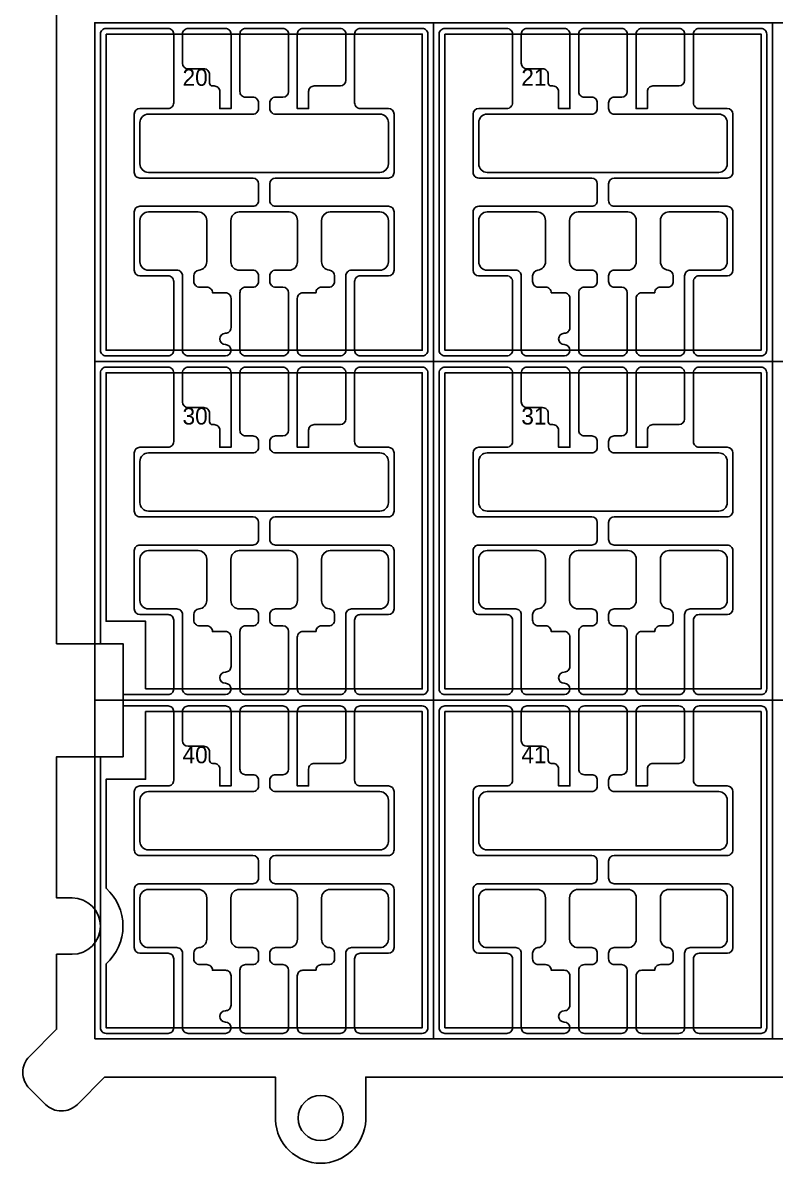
# Model space of a CAD drawing. Header units: inches. Extents: x -81 to 81, y -86 to 86.
# Drawn here: x -81.4 to -14.8, y -86 to 15 of the extents above; entities that cross this region are included whole.
import ezdxf

# ---------------------------------------------------------------- set-up
doc = ezdxf.new("R2010")
doc.units = ezdxf.units.IN
doc.header["$MEASUREMENT"] = 0
for name, color, linetype in [('glassOutline', 4, 'Continuous'), ('mask', 6, 'Continuous'), ('mask-numbers', 6, 'Continuous'), ('support', 7, 'Continuous')]:
    doc.layers.add(name, color=color, linetype=linetype)
doc.styles.get("Standard").update_dxf_attribs({"font": 'arial.ttf'})

msp = doc.modelspace()

# ---------------------------------------------------------------- linework, layer by layer
at = {"layer": 'glassOutline'}
for points in [[(-75, -15), (-45, -15), (-45, 15), (-75, 15)], [(-45, -15), (-15, -15), (-15, 15), (-45, 15)], [(-15, -15), (15, -15), (15, 15), (-15, 15)], [(-75, -45), (-45, -45), (-45, -15), (-75, -15)], [(-45, -45), (-15, -45), (-15, -15), (-45, -15)], [(-15, -45), (15, -45), (15, -15), (-15, -15)], [(-75, -75), (-45, -75), (-45, -45), (-75, -45)], [(-45, -75), (-15, -75), (-15, -45), (-45, -45)], [(-15, -75), (15, -75), (15, -45), (-15, -45)]]:
    msp.add_lwpolyline(points, close=True, dxfattribs=at)
at = {"layer": 'mask'}
for p, q in [((-63.43, -12.5), (-63.43, -12.5)), ((-33.43, -12.5), (-33.43, -12.5)), ((-63.43, -13.5), (-63.43, -13.5)), ((-33.43, -13.5), (-33.43, -13.5)), ((-63.43, -42.5), (-63.43, -42.5)), ((-33.43, -42.5), (-33.43, -42.5)), ((-63.43, -43.5), (-63.43, -43.5)), ((-33.43, -43.5), (-33.43, -43.5)), ((-63.43, -72.5), (-63.43, -72.5)), ((-33.43, -72.5), (-33.43, -72.5)), ((-63.43, -73.5), (-63.43, -73.5)), ((-33.43, -73.5), (-33.43, -73.5))]:
    msp.add_line(p, q, dxfattribs=at)
at = {"layer": 'mask', "linetype": 'Continuous', "lineweight": 25}
msp.add_lwpolyline([(-78.38, 62.5), (-78.38, -40), (-72.5, -40), (-72.5, -50), (-78.38, -50), (-78.38, -62.5), (-77, -62.5, -1), (-77, -67.5), (-78.38, -67.5), (-78.38, -74.13), (-80.79, -76.54, 0.414214), (-80.79, -79.37), (-79.37, -80.79, 0.414214), (-76.54, -80.79), (-74.13, -78.38), (-59, -78.38), (-59, -82.19, 0.953125), (-51, -82.19), (-51, -78.38), (40, -78.38)], format="xyb", dxfattribs=at)
at = {"layer": 'mask'}
for points in [[(-74, 14.5), (-68.51, 14.5, -0.414214), (-68.01, 14), (-68.01, 7.91, -0.414214), (-68.51, 7.41), (-71, 7.41, 0.414212), (-71.5, 6.91), (-71.5, 1.75, 0.414215), (-71, 1.25), (-61, 1.25, -0.414213), (-60.5, 0.75), (-60.5, -0.75, -0.414214), (-61, -1.25), (-71, -1.25, 0.414215), (-71.5, -1.75), (-71.5, -6.91, 0.414212), (-71, -7.41), (-68.51, -7.41, -0.414214), (-68.01, -7.91), (-68.01, -14, -0.414214), (-68.51, -14.5), (-74, -14.5, -0.414214), (-74.5, -14), (-74.5, 14, -0.414214)], [(-59.5, 7.41), (-59.5, 7.91, -0.414214), (-59, 8.41), (-58.35, 8.41, 0.414213), (-57.85, 8.91), (-57.85, 14, 0.414214), (-58.35, 14.5), (-61.65, 14.5, 0.414214), (-62.15, 14), (-62.15, 8.91, 0.414214), (-61.65, 8.41), (-61, 8.41, -0.414214), (-60.5, 7.91), (-60.5, 7.41, -0.414214), (-61, 6.91), (-70.25, 6.91, 0.414214), (-71, 6.16), (-71, 2.5, 0.414214), (-70.25, 1.75), (-49.75, 1.75, 0.414214), (-49, 2.5), (-49, 6.16, 0.414214), (-49.75, 6.91), (-59, 6.91, -0.414214)], [(-64.59, 9.41), (-64.43, 9.41, -0.414214), (-63.93, 8.91), (-63.93, 7.41), (-62.93, 7.41), (-62.93, 14, 0.414214), (-63.43, 14.5), (-66.73, 14.5, 0.414214), (-67.23, 14), (-67.23, 11.42, 0.414213), (-66.73, 10.92), (-65.34, 10.92, -0.414214), (-64.84, 10.42), (-64.84, 9.66, 0.414214)], [(-46, 14.5), (-51.49, 14.5, 0.414214), (-51.99, 14), (-51.99, 7.91, 0.414214), (-51.49, 7.41), (-49, 7.41, -0.414212), (-48.5, 6.91), (-48.5, 1.75, -0.414215), (-49, 1.25), (-59, 1.25, 0.414213), (-59.5, 0.75), (-59.5, -0.75, 0.414214), (-59, -1.25), (-49, -1.25, -0.414215), (-48.5, -1.75), (-48.5, -6.91, -0.414212), (-49, -7.41), (-51.49, -7.41, 0.414214), (-51.99, -7.91), (-51.99, -14, 0.414214), (-51.49, -14.5), (-46, -14.5, 0.414214), (-45.5, -14), (-45.5, 14, 0.414214)], [(-55.57, 9.41, 0.414214), (-56.07, 8.91), (-56.07, 7.41), (-57.07, 7.41), (-57.07, 14, -0.414214), (-56.57, 14.5), (-53.27, 14.5, -0.414214), (-52.77, 14), (-52.77, 9.91, -0.414213), (-53.27, 9.41)], [(-44, 14.5), (-38.51, 14.5, -0.414214), (-38.01, 14), (-38.01, 7.91, -0.414214), (-38.51, 7.41), (-41, 7.41, 0.414212), (-41.5, 6.91), (-41.5, 1.75, 0.414215), (-41, 1.25), (-31, 1.25, -0.414213), (-30.5, 0.75), (-30.5, -0.75, -0.414214), (-31, -1.25), (-41, -1.25, 0.414215), (-41.5, -1.75), (-41.5, -6.91, 0.414212), (-41, -7.41), (-38.51, -7.41, -0.414214), (-38.01, -7.91), (-38.01, -14, -0.414214), (-38.51, -14.5), (-44, -14.5, -0.414214), (-44.5, -14), (-44.5, 14, -0.414214)], [(-29.5, 7.41), (-29.5, 7.91, -0.414214), (-29, 8.41), (-28.35, 8.41, 0.414213), (-27.85, 8.91), (-27.85, 14, 0.414214), (-28.35, 14.5), (-31.65, 14.5, 0.414214), (-32.15, 14), (-32.15, 8.91, 0.414214), (-31.65, 8.41), (-31, 8.41, -0.414214), (-30.5, 7.91), (-30.5, 7.41, -0.414214), (-31, 6.91), (-40.25, 6.91, 0.414214), (-41, 6.16), (-41, 2.5, 0.414214), (-40.25, 1.75), (-19.75, 1.75, 0.414214), (-19, 2.5), (-19, 6.16, 0.414214), (-19.75, 6.91), (-29, 6.91, -0.414214)], [(-34.59, 9.41), (-34.43, 9.41, -0.414214), (-33.93, 8.91), (-33.93, 7.41), (-32.93, 7.41), (-32.93, 14, 0.414214), (-33.43, 14.5), (-36.73, 14.5, 0.414214), (-37.23, 14), (-37.23, 11.42, 0.414213), (-36.73, 10.92), (-35.34, 10.92, -0.414214), (-34.84, 10.42), (-34.84, 9.66, 0.414214)], [(-16, 14.5), (-21.49, 14.5, 0.414214), (-21.99, 14), (-21.99, 7.91, 0.414214), (-21.49, 7.41), (-19, 7.41, -0.414212), (-18.5, 6.91), (-18.5, 1.75, -0.414215), (-19, 1.25), (-29, 1.25, 0.414213), (-29.5, 0.75), (-29.5, -0.75, 0.414214), (-29, -1.25), (-19, -1.25, -0.414215), (-18.5, -1.75), (-18.5, -6.91, -0.414212), (-19, -7.41), (-21.49, -7.41, 0.414214), (-21.99, -7.91), (-21.99, -14, 0.414214), (-21.49, -14.5), (-16, -14.5, 0.414214), (-15.5, -14), (-15.5, 14, 0.414214)], [(-25.57, 9.41, 0.414214), (-26.07, 8.91), (-26.07, 7.41), (-27.07, 7.41), (-27.07, 14, -0.414214), (-26.57, 14.5), (-23.27, 14.5, -0.414214), (-22.77, 14), (-22.77, 9.91, -0.414213), (-23.27, 9.41)], [(-62.93, -12, -0.414214), (-63.43, -12.5, 1), (-63.43, -13.5, -1), (-63.43, -14.5), (-66.73, -14.5, -0.414214), (-67.23, -14), (-67.23, -7.41, 0.414214), (-67.73, -6.91), (-70.25, -6.91, -0.414214), (-71, -6.16), (-71, -2.5, -0.414214), (-70.25, -1.75), (-65.84, -1.75, -0.414214), (-65.09, -2.5), (-65.09, -6.16, -0.388526), (-65.77, -6.91, 0.388526), (-66.23, -7.41), (-66.23, -7.91, 0.414214), (-65.73, -8.41), (-65.08, -8.41, -0.414214), (-64.58, -8.91), (-63.43, -8.91, -0.414214), (-62.93, -9.41)], [(-57.05, -2.5), (-57.05, -6.16, -0.414214), (-57.8, -6.91), (-59, -6.91, 0.414214), (-59.5, -7.41), (-59.5, -7.91, 0.414214), (-59, -8.41), (-58.35, -8.41, -0.414213), (-57.85, -8.91), (-57.85, -14, -0.414214), (-58.35, -14.5), (-61.65, -14.5, -0.414214), (-62.15, -14), (-62.15, -8.91, -0.414214), (-61.65, -8.41), (-61, -8.41, 0.414214), (-60.5, -7.91), (-60.5, -7.41, 0.414214), (-61, -6.91), (-62.2, -6.91, -0.414214), (-62.95, -6.16), (-62.95, -2.5, -0.414214), (-62.2, -1.75), (-57.8, -1.75, -0.414214)], [(-54.92, -8.41, 0.414214), (-55.42, -8.91), (-56.57, -8.91, 0.414214), (-57.07, -9.41), (-57.07, -14, 0.414214), (-56.57, -14.5), (-53.27, -14.5, 0.414214), (-52.77, -14), (-52.77, -7.41, -0.414214), (-52.27, -6.91), (-49.75, -6.91, 0.414214), (-49, -6.16), (-49, -2.5, 0.414214), (-49.75, -1.75), (-54.16, -1.75, 0.414214), (-54.91, -2.5), (-54.91, -6.16, 0.388526), (-54.23, -6.91, -0.388526), (-53.77, -7.41), (-53.77, -7.91, -0.414214), (-54.27, -8.41)], [(-32.93, -12, -0.414214), (-33.43, -12.5, 1), (-33.43, -13.5, -1), (-33.43, -14.5), (-36.73, -14.5, -0.414214), (-37.23, -14), (-37.23, -7.41, 0.414214), (-37.73, -6.91), (-40.25, -6.91, -0.414214), (-41, -6.16), (-41, -2.5, -0.414214), (-40.25, -1.75), (-35.84, -1.75, -0.414214), (-35.09, -2.5), (-35.09, -6.16, -0.388526), (-35.77, -6.91, 0.388526), (-36.23, -7.41), (-36.23, -7.91, 0.414214), (-35.73, -8.41), (-35.08, -8.41, -0.414214), (-34.58, -8.91), (-33.43, -8.91, -0.414214), (-32.93, -9.41)], [(-27.05, -2.5), (-27.05, -6.16, -0.414214), (-27.8, -6.91), (-29, -6.91, 0.414214), (-29.5, -7.41), (-29.5, -7.91, 0.414214), (-29, -8.41), (-28.35, -8.41, -0.414213), (-27.85, -8.91), (-27.85, -14, -0.414214), (-28.35, -14.5), (-31.65, -14.5, -0.414214), (-32.15, -14), (-32.15, -8.91, -0.414214), (-31.65, -8.41), (-31, -8.41, 0.414214), (-30.5, -7.91), (-30.5, -7.41, 0.414214), (-31, -6.91), (-32.2, -6.91, -0.414214), (-32.95, -6.16), (-32.95, -2.5, -0.414214), (-32.2, -1.75), (-27.8, -1.75, -0.414214)], [(-24.92, -8.41, 0.414214), (-25.42, -8.91), (-26.57, -8.91, 0.414214), (-27.07, -9.41), (-27.07, -14, 0.414214), (-26.57, -14.5), (-23.27, -14.5, 0.414214), (-22.77, -14), (-22.77, -7.41, -0.414214), (-22.27, -6.91), (-19.75, -6.91, 0.414214), (-19, -6.16), (-19, -2.5, 0.414214), (-19.75, -1.75), (-24.16, -1.75, 0.414214), (-24.91, -2.5), (-24.91, -6.16, 0.388526), (-24.23, -6.91, -0.388526), (-23.77, -7.41), (-23.77, -7.91, -0.414214), (-24.27, -8.41)], [(-72.5, -40), (-74.5, -40), (-74.5, -16, -0.414214), (-74, -15.5), (-68.51, -15.5, -0.414214), (-68.01, -16), (-68.01, -22.09, -0.414214), (-68.51, -22.59), (-71, -22.59, 0.414212), (-71.5, -23.09), (-71.5, -28.25, 0.414215), (-71, -28.75), (-61, -28.75, -0.414213), (-60.5, -29.25), (-60.5, -30.75, -0.414214), (-61, -31.25), (-71, -31.25, 0.414215), (-71.5, -31.75), (-71.5, -36.91, 0.414212), (-71, -37.41), (-68.51, -37.41, -0.414214), (-68.01, -37.91), (-68.01, -44, -0.414214), (-68.51, -44.5), (-72.5, -44.5)], [(-59.5, -22.59), (-59.5, -22.09, -0.414214), (-59, -21.59), (-58.35, -21.59, 0.414213), (-57.85, -21.09), (-57.85, -16, 0.414214), (-58.35, -15.5), (-61.65, -15.5, 0.414214), (-62.15, -16), (-62.15, -21.09, 0.414214), (-61.65, -21.59), (-61, -21.59, -0.414214), (-60.5, -22.09), (-60.5, -22.59, -0.414214), (-61, -23.09), (-70.25, -23.09, 0.414214), (-71, -23.84), (-71, -27.5, 0.414214), (-70.25, -28.25), (-49.75, -28.25, 0.414214), (-49, -27.5), (-49, -23.84, 0.414214), (-49.75, -23.09), (-59, -23.09, -0.414214)], [(-64.59, -20.59), (-64.43, -20.59, -0.414214), (-63.93, -21.09), (-63.93, -22.59), (-62.93, -22.59), (-62.93, -16, 0.414214), (-63.43, -15.5), (-66.73, -15.5, 0.414214), (-67.23, -16), (-67.23, -18.58, 0.414213), (-66.73, -19.08), (-65.34, -19.08, -0.414214), (-64.84, -19.58), (-64.84, -20.34, 0.414214)], [(-46, -15.5), (-51.49, -15.5, 0.414214), (-51.99, -16), (-51.99, -22.09, 0.414214), (-51.49, -22.59), (-49, -22.59, -0.414212), (-48.5, -23.09), (-48.5, -28.25, -0.414215), (-49, -28.75), (-59, -28.75, 0.414213), (-59.5, -29.25), (-59.5, -30.75, 0.414214), (-59, -31.25), (-49, -31.25, -0.414215), (-48.5, -31.75), (-48.5, -36.91, -0.414212), (-49, -37.41), (-51.49, -37.41, 0.414214), (-51.99, -37.91), (-51.99, -44, 0.414214), (-51.49, -44.5), (-46, -44.5, 0.414214), (-45.5, -44), (-45.5, -16, 0.414214)], [(-55.57, -20.59, 0.414214), (-56.07, -21.09), (-56.07, -22.59), (-57.07, -22.59), (-57.07, -16, -0.414214), (-56.57, -15.5), (-53.27, -15.5, -0.414214), (-52.77, -16), (-52.77, -20.09, -0.414213), (-53.27, -20.59)], [(-44, -15.5), (-38.51, -15.5, -0.414214), (-38.01, -16), (-38.01, -22.09, -0.414214), (-38.51, -22.59), (-41, -22.59, 0.414212), (-41.5, -23.09), (-41.5, -28.25, 0.414215), (-41, -28.75), (-31, -28.75, -0.414213), (-30.5, -29.25), (-30.5, -30.75, -0.414214), (-31, -31.25), (-41, -31.25, 0.414215), (-41.5, -31.75), (-41.5, -36.91, 0.414212), (-41, -37.41), (-38.51, -37.41, -0.414214), (-38.01, -37.91), (-38.01, -44, -0.414214), (-38.51, -44.5), (-44, -44.5, -0.414214), (-44.5, -44), (-44.5, -16, -0.414214)], [(-29.5, -22.59), (-29.5, -22.09, -0.414214), (-29, -21.59), (-28.35, -21.59, 0.414213), (-27.85, -21.09), (-27.85, -16, 0.414214), (-28.35, -15.5), (-31.65, -15.5, 0.414214), (-32.15, -16), (-32.15, -21.09, 0.414214), (-31.65, -21.59), (-31, -21.59, -0.414214), (-30.5, -22.09), (-30.5, -22.59, -0.414214), (-31, -23.09), (-40.25, -23.09, 0.414214), (-41, -23.84), (-41, -27.5, 0.414214), (-40.25, -28.25), (-19.75, -28.25, 0.414214), (-19, -27.5), (-19, -23.84, 0.414214), (-19.75, -23.09), (-29, -23.09, -0.414214)], [(-34.59, -20.59), (-34.43, -20.59, -0.414214), (-33.93, -21.09), (-33.93, -22.59), (-32.93, -22.59), (-32.93, -16, 0.414214), (-33.43, -15.5), (-36.73, -15.5, 0.414214), (-37.23, -16), (-37.23, -18.58, 0.414213), (-36.73, -19.08), (-35.34, -19.08, -0.414214), (-34.84, -19.58), (-34.84, -20.34, 0.414214)], [(-16, -15.5), (-21.49, -15.5, 0.414214), (-21.99, -16), (-21.99, -22.09, 0.414214), (-21.49, -22.59), (-19, -22.59, -0.414212), (-18.5, -23.09), (-18.5, -28.25, -0.414215), (-19, -28.75), (-29, -28.75, 0.414213), (-29.5, -29.25), (-29.5, -30.75, 0.414214), (-29, -31.25), (-19, -31.25, -0.414215), (-18.5, -31.75), (-18.5, -36.91, -0.414212), (-19, -37.41), (-21.49, -37.41, 0.414214), (-21.99, -37.91), (-21.99, -44, 0.414214), (-21.49, -44.5), (-16, -44.5, 0.414214), (-15.5, -44), (-15.5, -16, 0.414214)], [(-25.57, -20.59, 0.414214), (-26.07, -21.09), (-26.07, -22.59), (-27.07, -22.59), (-27.07, -16, -0.414214), (-26.57, -15.5), (-23.27, -15.5, -0.414214), (-22.77, -16), (-22.77, -20.09, -0.414213), (-23.27, -20.59)], [(-62.93, -42, -0.414214), (-63.43, -42.5, 1), (-63.43, -43.5, -1), (-63.43, -44.5), (-66.73, -44.5, -0.414214), (-67.23, -44), (-67.23, -37.41, 0.414214), (-67.73, -36.91), (-70.25, -36.91, -0.414214), (-71, -36.16), (-71, -32.5, -0.414214), (-70.25, -31.75), (-65.84, -31.75, -0.414214), (-65.09, -32.5), (-65.09, -36.16, -0.388526), (-65.77, -36.91, 0.388526), (-66.23, -37.41), (-66.23, -37.91, 0.414214), (-65.73, -38.41), (-65.08, -38.41, -0.414214), (-64.58, -38.91), (-63.43, -38.91, -0.414214), (-62.93, -39.41)], [(-57.05, -32.5), (-57.05, -36.16, -0.414214), (-57.8, -36.91), (-59, -36.91, 0.414214), (-59.5, -37.41), (-59.5, -37.91, 0.414214), (-59, -38.41), (-58.35, -38.41, -0.414213), (-57.85, -38.91), (-57.85, -44, -0.414214), (-58.35, -44.5), (-61.65, -44.5, -0.414214), (-62.15, -44), (-62.15, -38.91, -0.414214), (-61.65, -38.41), (-61, -38.41, 0.414214), (-60.5, -37.91), (-60.5, -37.41, 0.414214), (-61, -36.91), (-62.2, -36.91, -0.414214), (-62.95, -36.16), (-62.95, -32.5, -0.414214), (-62.2, -31.75), (-57.8, -31.75, -0.414214)], [(-54.92, -38.41, 0.414214), (-55.42, -38.91), (-56.57, -38.91, 0.414214), (-57.07, -39.41), (-57.07, -44, 0.414214), (-56.57, -44.5), (-53.27, -44.5, 0.414214), (-52.77, -44), (-52.77, -37.41, -0.414214), (-52.27, -36.91), (-49.75, -36.91, 0.414214), (-49, -36.16), (-49, -32.5, 0.414214), (-49.75, -31.75), (-54.16, -31.75, 0.414214), (-54.91, -32.5), (-54.91, -36.16, 0.388526), (-54.23, -36.91, -0.388526), (-53.77, -37.41), (-53.77, -37.91, -0.414214), (-54.27, -38.41)], [(-32.93, -42, -0.414214), (-33.43, -42.5, 1), (-33.43, -43.5, -1), (-33.43, -44.5), (-36.73, -44.5, -0.414214), (-37.23, -44), (-37.23, -37.41, 0.414214), (-37.73, -36.91), (-40.25, -36.91, -0.414214), (-41, -36.16), (-41, -32.5, -0.414214), (-40.25, -31.75), (-35.84, -31.75, -0.414214), (-35.09, -32.5), (-35.09, -36.16, -0.388526), (-35.77, -36.91, 0.388526), (-36.23, -37.41), (-36.23, -37.91, 0.414214), (-35.73, -38.41), (-35.08, -38.41, -0.414214), (-34.58, -38.91), (-33.43, -38.91, -0.414214), (-32.93, -39.41)], [(-27.05, -32.5), (-27.05, -36.16, -0.414214), (-27.8, -36.91), (-29, -36.91, 0.414214), (-29.5, -37.41), (-29.5, -37.91, 0.414214), (-29, -38.41), (-28.35, -38.41, -0.414213), (-27.85, -38.91), (-27.85, -44, -0.414214), (-28.35, -44.5), (-31.65, -44.5, -0.414214), (-32.15, -44), (-32.15, -38.91, -0.414214), (-31.65, -38.41), (-31, -38.41, 0.414214), (-30.5, -37.91), (-30.5, -37.41, 0.414214), (-31, -36.91), (-32.2, -36.91, -0.414214), (-32.95, -36.16), (-32.95, -32.5, -0.414214), (-32.2, -31.75), (-27.8, -31.75, -0.414214)], [(-24.92, -38.41, 0.414214), (-25.42, -38.91), (-26.57, -38.91, 0.414214), (-27.07, -39.41), (-27.07, -44, 0.414214), (-26.57, -44.5), (-23.27, -44.5, 0.414214), (-22.77, -44), (-22.77, -37.41, -0.414214), (-22.27, -36.91), (-19.75, -36.91, 0.414214), (-19, -36.16), (-19, -32.5, 0.414214), (-19.75, -31.75), (-24.16, -31.75, 0.414214), (-24.91, -32.5), (-24.91, -36.16, 0.388526), (-24.23, -36.91, -0.388526), (-23.77, -37.41), (-23.77, -37.91, -0.414214), (-24.27, -38.41)], [(-72.5, -50), (-72.5, -45.5), (-68.51, -45.5, -0.414214), (-68.01, -46), (-68.01, -52.09, -0.414214), (-68.51, -52.59), (-71, -52.59, 0.414212), (-71.5, -53.09), (-71.5, -58.25, 0.414215), (-71, -58.75), (-61, -58.75, -0.414213), (-60.5, -59.25), (-60.5, -60.75, -0.414214), (-61, -61.25), (-71, -61.25, 0.414215), (-71.5, -61.75), (-71.5, -66.91, 0.414212), (-71, -67.41), (-68.51, -67.41, -0.414214), (-68.01, -67.91), (-68.01, -74, -0.414214), (-68.51, -74.5), (-74, -74.5, -0.414214), (-74.5, -74), (-74.5, -50)], [(-59.5, -52.59), (-59.5, -52.09, -0.414214), (-59, -51.59), (-58.35, -51.59, 0.414213), (-57.85, -51.09), (-57.85, -46, 0.414214), (-58.35, -45.5), (-61.65, -45.5, 0.414214), (-62.15, -46), (-62.15, -51.09, 0.414214), (-61.65, -51.59), (-61, -51.59, -0.414214), (-60.5, -52.09), (-60.5, -52.59, -0.414214), (-61, -53.09), (-70.25, -53.09, 0.414214), (-71, -53.84), (-71, -57.5, 0.414214), (-70.25, -58.25), (-49.75, -58.25, 0.414214), (-49, -57.5), (-49, -53.84, 0.414214), (-49.75, -53.09), (-59, -53.09, -0.414214)], [(-64.59, -50.59), (-64.43, -50.59, -0.414214), (-63.93, -51.09), (-63.93, -52.59), (-62.93, -52.59), (-62.93, -46, 0.414214), (-63.43, -45.5), (-66.73, -45.5, 0.414214), (-67.23, -46), (-67.23, -48.58, 0.414213), (-66.73, -49.08), (-65.34, -49.08, -0.414214), (-64.84, -49.58), (-64.84, -50.34, 0.414214)], [(-46, -45.5), (-51.49, -45.5, 0.414214), (-51.99, -46), (-51.99, -52.09, 0.414214), (-51.49, -52.59), (-49, -52.59, -0.414212), (-48.5, -53.09), (-48.5, -58.25, -0.414215), (-49, -58.75), (-59, -58.75, 0.414213), (-59.5, -59.25), (-59.5, -60.75, 0.414214), (-59, -61.25), (-49, -61.25, -0.414215), (-48.5, -61.75), (-48.5, -66.91, -0.414212), (-49, -67.41), (-51.49, -67.41, 0.414214), (-51.99, -67.91), (-51.99, -74, 0.414214), (-51.49, -74.5), (-46, -74.5, 0.414214), (-45.5, -74), (-45.5, -46, 0.414214)], [(-55.57, -50.59, 0.414214), (-56.07, -51.09), (-56.07, -52.59), (-57.07, -52.59), (-57.07, -46, -0.414214), (-56.57, -45.5), (-53.27, -45.5, -0.414214), (-52.77, -46), (-52.77, -50.09, -0.414213), (-53.27, -50.59)], [(-44, -45.5), (-38.51, -45.5, -0.414214), (-38.01, -46), (-38.01, -52.09, -0.414214), (-38.51, -52.59), (-41, -52.59, 0.414212), (-41.5, -53.09), (-41.5, -58.25, 0.414215), (-41, -58.75), (-31, -58.75, -0.414213), (-30.5, -59.25), (-30.5, -60.75, -0.414214), (-31, -61.25), (-41, -61.25, 0.414215), (-41.5, -61.75), (-41.5, -66.91, 0.414212), (-41, -67.41), (-38.51, -67.41, -0.414214), (-38.01, -67.91), (-38.01, -74, -0.414214), (-38.51, -74.5), (-44, -74.5, -0.414214), (-44.5, -74), (-44.5, -46, -0.414214)], [(-29.5, -52.59), (-29.5, -52.09, -0.414214), (-29, -51.59), (-28.35, -51.59, 0.414213), (-27.85, -51.09), (-27.85, -46, 0.414214), (-28.35, -45.5), (-31.65, -45.5, 0.414214), (-32.15, -46), (-32.15, -51.09, 0.414214), (-31.65, -51.59), (-31, -51.59, -0.414214), (-30.5, -52.09), (-30.5, -52.59, -0.414214), (-31, -53.09), (-40.25, -53.09, 0.414214), (-41, -53.84), (-41, -57.5, 0.414214), (-40.25, -58.25), (-19.75, -58.25, 0.414214), (-19, -57.5), (-19, -53.84, 0.414214), (-19.75, -53.09), (-29, -53.09, -0.414214)], [(-34.59, -50.59), (-34.43, -50.59, -0.414214), (-33.93, -51.09), (-33.93, -52.59), (-32.93, -52.59), (-32.93, -46, 0.414214), (-33.43, -45.5), (-36.73, -45.5, 0.414214), (-37.23, -46), (-37.23, -48.58, 0.414213), (-36.73, -49.08), (-35.34, -49.08, -0.414214), (-34.84, -49.58), (-34.84, -50.34, 0.414214)], [(-16, -45.5), (-21.49, -45.5, 0.414214), (-21.99, -46), (-21.99, -52.09, 0.414214), (-21.49, -52.59), (-19, -52.59, -0.414212), (-18.5, -53.09), (-18.5, -58.25, -0.414215), (-19, -58.75), (-29, -58.75, 0.414213), (-29.5, -59.25), (-29.5, -60.75, 0.414214), (-29, -61.25), (-19, -61.25, -0.414215), (-18.5, -61.75), (-18.5, -66.91, -0.414212), (-19, -67.41), (-21.49, -67.41, 0.414214), (-21.99, -67.91), (-21.99, -74, 0.414214), (-21.49, -74.5), (-16, -74.5, 0.414214), (-15.5, -74), (-15.5, -46, 0.414214)], [(-25.57, -50.59, 0.414214), (-26.07, -51.09), (-26.07, -52.59), (-27.07, -52.59), (-27.07, -46, -0.414214), (-26.57, -45.5), (-23.27, -45.5, -0.414214), (-22.77, -46), (-22.77, -50.09, -0.414213), (-23.27, -50.59)], [(-62.93, -72, -0.414214), (-63.43, -72.5, 1), (-63.43, -73.5, -1), (-63.43, -74.5), (-66.73, -74.5, -0.414214), (-67.23, -74), (-67.23, -67.41, 0.414214), (-67.73, -66.91), (-70.25, -66.91, -0.414214), (-71, -66.16), (-71, -62.5, -0.414214), (-70.25, -61.75), (-65.84, -61.75, -0.414214), (-65.09, -62.5), (-65.09, -66.16, -0.388526), (-65.77, -66.91, 0.388526), (-66.23, -67.41), (-66.23, -67.91, 0.414214), (-65.73, -68.41), (-65.08, -68.41, -0.414214), (-64.58, -68.91), (-63.43, -68.91, -0.414214), (-62.93, -69.41)], [(-57.05, -62.5), (-57.05, -66.16, -0.414214), (-57.8, -66.91), (-59, -66.91, 0.414214), (-59.5, -67.41), (-59.5, -67.91, 0.414214), (-59, -68.41), (-58.35, -68.41, -0.414213), (-57.85, -68.91), (-57.85, -74, -0.414214), (-58.35, -74.5), (-61.65, -74.5, -0.414214), (-62.15, -74), (-62.15, -68.91, -0.414214), (-61.65, -68.41), (-61, -68.41, 0.414214), (-60.5, -67.91), (-60.5, -67.41, 0.414214), (-61, -66.91), (-62.2, -66.91, -0.414214), (-62.95, -66.16), (-62.95, -62.5, -0.414214), (-62.2, -61.75), (-57.8, -61.75, -0.414214)], [(-54.92, -68.41, 0.414214), (-55.42, -68.91), (-56.57, -68.91, 0.414214), (-57.07, -69.41), (-57.07, -74, 0.414214), (-56.57, -74.5), (-53.27, -74.5, 0.414214), (-52.77, -74), (-52.77, -67.41, -0.414214), (-52.27, -66.91), (-49.75, -66.91, 0.414214), (-49, -66.16), (-49, -62.5, 0.414214), (-49.75, -61.75), (-54.16, -61.75, 0.414214), (-54.91, -62.5), (-54.91, -66.16, 0.388526), (-54.23, -66.91, -0.388526), (-53.77, -67.41), (-53.77, -67.91, -0.414214), (-54.27, -68.41)], [(-32.93, -72, -0.414214), (-33.43, -72.5, 1), (-33.43, -73.5, -1), (-33.43, -74.5), (-36.73, -74.5, -0.414214), (-37.23, -74), (-37.23, -67.41, 0.414214), (-37.73, -66.91), (-40.25, -66.91, -0.414214), (-41, -66.16), (-41, -62.5, -0.414214), (-40.25, -61.75), (-35.84, -61.75, -0.414214), (-35.09, -62.5), (-35.09, -66.16, -0.388526), (-35.77, -66.91, 0.388526), (-36.23, -67.41), (-36.23, -67.91, 0.414214), (-35.73, -68.41), (-35.08, -68.41, -0.414214), (-34.58, -68.91), (-33.43, -68.91, -0.414214), (-32.93, -69.41)], [(-27.05, -62.5), (-27.05, -66.16, -0.414214), (-27.8, -66.91), (-29, -66.91, 0.414214), (-29.5, -67.41), (-29.5, -67.91, 0.414214), (-29, -68.41), (-28.35, -68.41, -0.414213), (-27.85, -68.91), (-27.85, -74, -0.414214), (-28.35, -74.5), (-31.65, -74.5, -0.414214), (-32.15, -74), (-32.15, -68.91, -0.414214), (-31.65, -68.41), (-31, -68.41, 0.414214), (-30.5, -67.91), (-30.5, -67.41, 0.414214), (-31, -66.91), (-32.2, -66.91, -0.414214), (-32.95, -66.16), (-32.95, -62.5, -0.414214), (-32.2, -61.75), (-27.8, -61.75, -0.414214)], [(-24.92, -68.41, 0.414214), (-25.42, -68.91), (-26.57, -68.91, 0.414214), (-27.07, -69.41), (-27.07, -74, 0.414214), (-26.57, -74.5), (-23.27, -74.5, 0.414214), (-22.77, -74), (-22.77, -67.41, -0.414214), (-22.27, -66.91), (-19.75, -66.91, 0.414214), (-19, -66.16), (-19, -62.5, 0.414214), (-19.75, -61.75), (-24.16, -61.75, 0.414214), (-24.91, -62.5), (-24.91, -66.16, 0.388526), (-24.23, -66.91, -0.388526), (-23.77, -67.41), (-23.77, -67.91, -0.414214), (-24.27, -68.41)]]:
    msp.add_lwpolyline(points, format="xyb", close=True, dxfattribs=at)
at = {"layer": 'mask', "linetype": 'Continuous', "lineweight": 25}
msp.add_circle((-55, -82), 2, dxfattribs=at)
at = {"layer": 'support', "color": 7, "linetype": 'Continuous', "lineweight": 25}
msp.add_lwpolyline([(-78.38, 62.5), (-78.38, -40), (-72.5, -40), (-72.5, -50), (-78.38, -50), (-78.38, -62.5), (-77, -62.5, -1), (-77, -67.5), (-78.38, -67.5), (-78.38, -74.13), (-80.79, -76.54, 0.414214), (-80.79, -79.37), (-79.37, -80.79, 0.414214), (-76.54, -80.79), (-74.13, -78.38), (-59, -78.38), (-59, -82.19, 0.953125), (-51, -82.19), (-51, -78.38), (40, -78.38)], format="xyb", dxfattribs=at)
at = {"layer": 'support'}
for points in [[(-74, 14), (-74, -14), (-46, -14), (-46, 14)], [(-44, 14), (-44, -14), (-16, -14), (-16, 14)], [(-70.5, -44), (-46, -44), (-46, -16), (-74, -16), (-74, -38), (-70.5, -38)], [(-44, -16), (-44, -44), (-16, -44), (-16, -16)], [(-44, -46), (-44, -74), (-16, -74), (-16, -46)]]:
    msp.add_lwpolyline(points, close=True, dxfattribs=at)
msp.add_lwpolyline([(-74, -68.35), (-74, -74), (-46, -74), (-46, -46), (-70.5, -46), (-70.5, -52), (-74, -52), (-74, -61.65, -0.447214)], format="xyb", close=True, dxfattribs=at)
at = {"layer": 'support', "color": 7, "linetype": 'Continuous', "lineweight": 25}
msp.add_circle((-55, -82), 2, dxfattribs=at)

# ---------------------------------------------------------------- texts
at = {"layer": 'mask-numbers', "char_height": 1.5, "width": 1.7853, "attachment_point": 1}
for s, insert in [('{\\fBPmonoStencil|b0|i0|c0|p0;20}', (-67.23, 10.92)), ('{\\fBPmonoStencil|b0|i0|c0|p0;21}', (-37.23, 10.92)), ('{\\fBPmonoStencil|b0|i0|c0|p0;30}', (-67.23, -19.08)), ('{\\fBPmonoStencil|b0|i0|c0|p0;31}', (-37.23, -19.08)), ('{\\fBPmonoStencil|b0|i0|c0|p0;40}', (-67.23, -49.08)), ('{\\fBPmonoStencil|b0|i0|c0|p0;41}', (-37.23, -49.08))]:
    msp.add_mtext(s, dxfattribs=dict(at, insert=insert))

doc.saveas('drawing.dxf')
